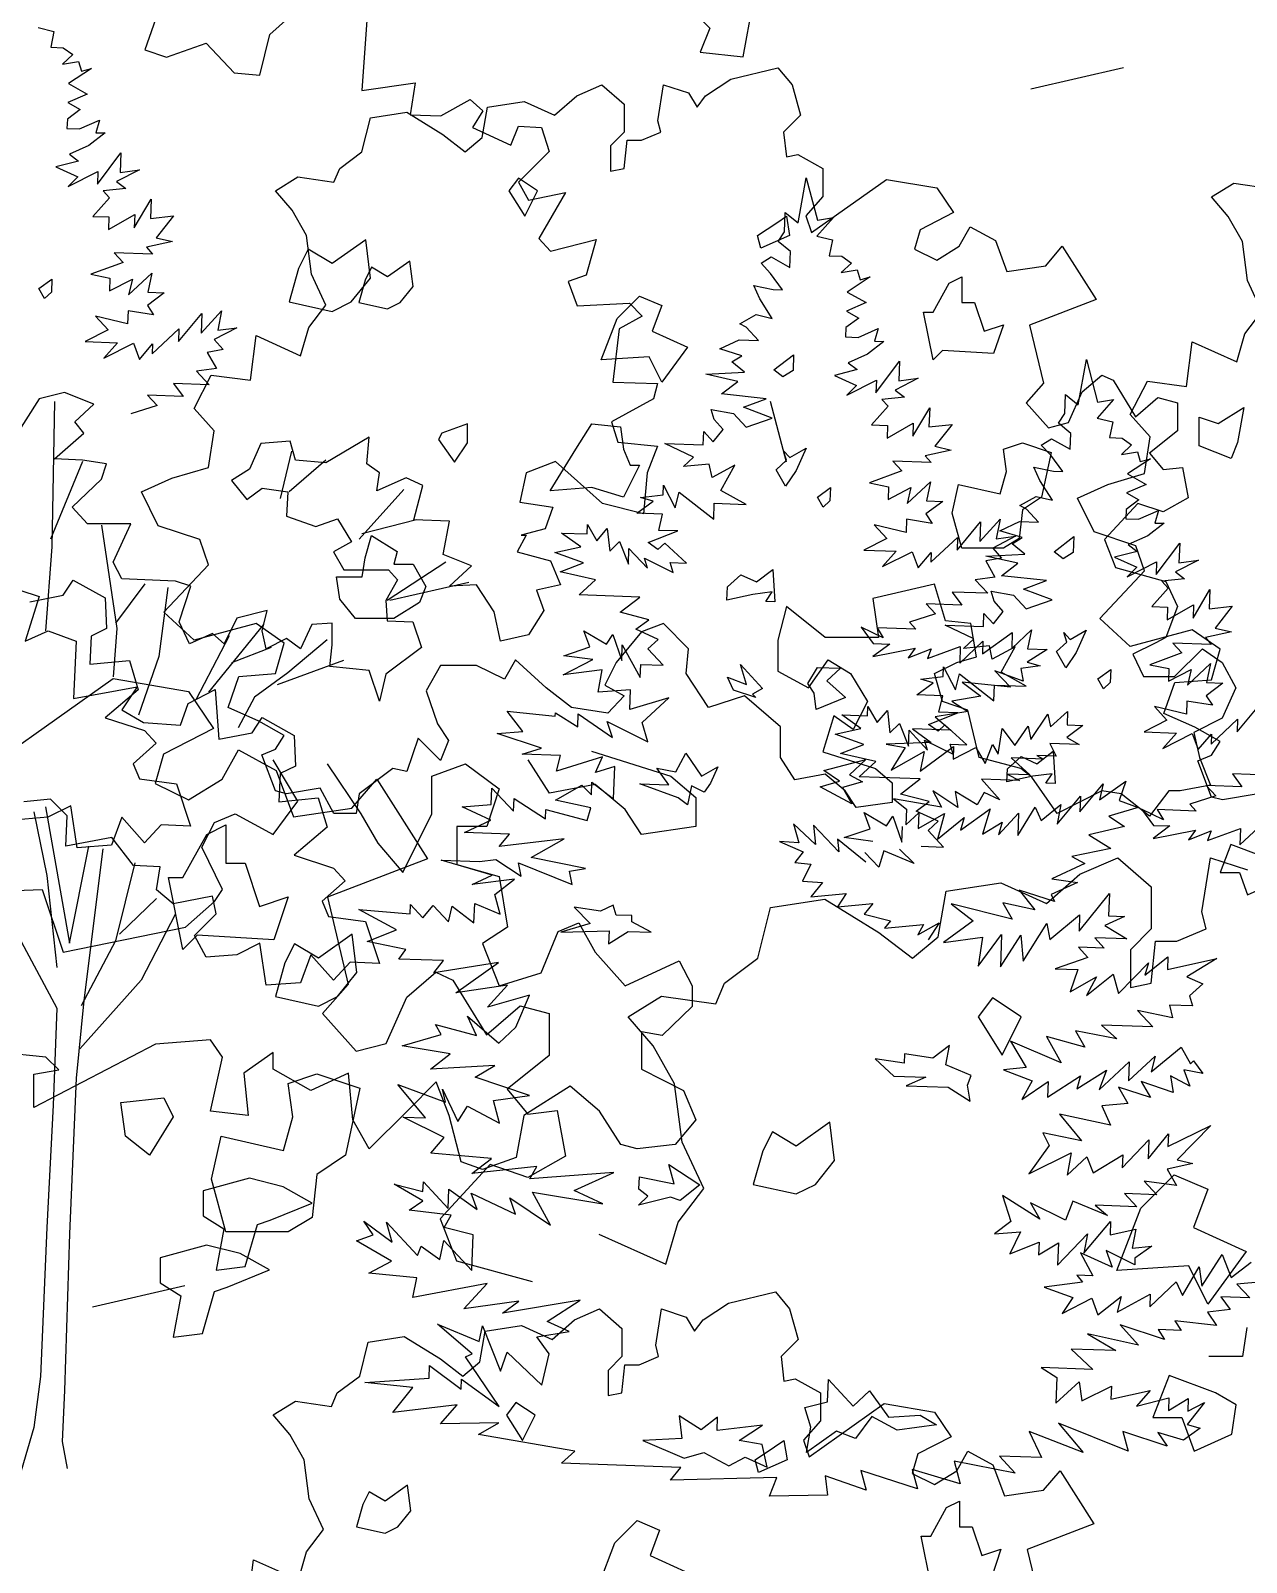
# Model space of a CAD drawing. Header units: inches. Extents: x 11.9 to 85.3, y 21.1 to 37.4.
# Drawn here: x 24.458 to 24.909, y 22.753 to 23.322 of the extents above; entities that cross this region are included whole.
import ezdxf

# ---------------------------------------------------------------- set-up
doc = ezdxf.new("R2010")
doc.units = ezdxf.units.IN
doc.header["$MEASUREMENT"] = 0
doc.layers.add('CAY', color=94, linetype='Continuous')
doc.layers.add('CAY-3', color=61, linetype='Continuous')

# ---------------------------------------------------------------- blocks, each defined once
blk = doc.blocks.new('A$C76451831')
at = {"layer": 'CAY'}
for p, q in [((2471.8, 2031.9), (2478.5, 2069.3)), ((2478.5, 2069.3), (2487.7, 2034.1)), ((2460.6, 2024.6), (2461.2, 2040.4)), ((2461.2, 2040.4), (2471.8, 2031.9)), ((2500.9, 2036.3), (2487.3, 2020.9)), ((2487.7, 2034.1), (2500.9, 2036.3)), ((2455.4, 2016.6), (2460.6, 2024.6)), ((2465.5, 2008.1), (2455.4, 2016.6)), ((2487.3, 2020.9), (2500.3, 2017.8)), ((2500.3, 2017.8), (2497.6, 2004.7)), ((2441.2, 1998.5), (2449.5, 2003.7)), ((2449.5, 2003.7), (2465, 1995)), ((2465, 1995), (2465.5, 2008.1)), ((2497.6, 2004.7), (2508, 2004.3)), ((2508, 2004.3), (2515.9, 1998.6)), ((2449, 1990.1), (2441.2, 1998.5)), ((2459, 1976.6), (2449, 1990.1)), ((2515.9, 1998.6), (2507.5, 1990.8)), ((2507.5, 1990.8), (2520.7, 1993)), ((2520.7, 1993), (2523.1, 1984.8)), ((2435.1, 1980.1), (2451.3, 1976.8)), ((2440.1, 1969.1), (2435.1, 1980.1)), ((2531.4, 1987.2), (2512.4, 1974.7)), ((2523.1, 1984.8), (2531.4, 1987.2)), ((2450.4, 1952.9), (2440.1, 1969.1)), ((2451.3, 1976.8), (2459, 1976.6)), ((2527.9, 1966), (2511.8, 1958.9)), ((2512.4, 1974.7), (2527.9, 1966)), ((2423.5, 1948.4), (2437, 1956)), ((2437, 1956), (2450.4, 1952.9)), ((2522, 1953.1), (2511.3, 1945.3)), ((2511.8, 1958.9), (2522, 1953.1)), ((2428.9, 1945.4), (2423.5, 1948.4)), ((2438.9, 1934.7), (2428.9, 1945.4)), ((2511.3, 1945.3), (2511.1, 1937.6)), ((2521.5, 1937.2), (2538.1, 1944.4)), ((2538.1, 1944.4), (2535, 1934)), ((2407, 1927.6), (2423.1, 1935.2)), ((2425.3, 1922), (2407, 1927.6)), ((2423.1, 1935.2), (2438.9, 1934.7)), ((2511.1, 1937.6), (2521.5, 1937.2)), ((2542.7, 1933.8), (2529.2, 1923.4)), ((2535, 1934), (2542.7, 1933.8)), ((2417, 1916.8), (2425.3, 1922)), ((2427.6, 1908.3), (2417, 1916.8)), ((2529.2, 1923.4), (2513.1, 1916.2)), ((2513.1, 1916.2), (2520.6, 1910.5)), ((2536.2, 1891.4), (2555.7, 1917.4)), ((2555.7, 1917.4), (2555.1, 1901.1)), ((2395.4, 1906.7), (2427.6, 1908.3)), ((2421.9, 1900.8), (2395.4, 1906.7)), ((2520.6, 1910.5), (2501.8, 1905.7)), ((2501.8, 1905.7), (2520.1, 1897.4)), ((2512.1, 1889.5), (2536.6, 1901.8)), ((2536.6, 1901.8), (2536.2, 1891.4)), ((2571.1, 1903.3), (2552.1, 1893.5)), ((2555.1, 1901.1), (2571.1, 1903.3)), ((2408.4, 1890.4), (2421.9, 1900.8)), ((2445.4, 1886.4), (2408.4, 1890.4)), ((2520.1, 1897.4), (2512.1, 1889.5)), ((2552.1, 1893.5), (2559.6, 1887.8)), ((2402.2, 1869.3), (2399.8, 1877.6)), ((2399.8, 1877.6), (2418.2, 1874.2)), ((2426.6, 1879.3), (2445.4, 1886.4)), ((2450.3, 1870.4), (2426.6, 1879.3)), ((2546.2, 1880.1), (2532.6, 1864.8)), ((2559.6, 1887.8), (2541, 1885.8)), ((2541, 1885.8), (2546.2, 1880.1)), ((2566.7, 1855.4), (2580.6, 1878.9)), ((2580.6, 1878.9), (2580.1, 1863.1)), ((2409.6, 1860.9), (2402.2, 1869.3)), ((2418.2, 1874.2), (2428.7, 1862.9)), ((2428.7, 1862.9), (2450.3, 1870.4)), ((2532.6, 1864.8), (2545.7, 1864.3)), ((2545.3, 1853.9), (2567, 1866.3)), ((2545.7, 1864.3), (2545.3, 1853.9)), ((2567, 1866.3), (2566.7, 1855.4)), ((2580.1, 1863.1), (2599.2, 1865.2)), ((2599.2, 1865.2), (2585, 1847.1)), ((2393.3, 1848.3), (2393.7, 1859.2)), ((2393.7, 1859.2), (2401.6, 1850.7)), ((2401.6, 1850.7), (2409.6, 1860.9)), ((2361.6, 1849.4), (2393.3, 1848.3)), ((2385.3, 1838.2), (2361.6, 1849.4)), ((2376.8, 1830.3), (2385.3, 1838.2)), ((2598.4, 1843.9), (2577, 1839.2)), ((2577, 1839.2), (2581.8, 1833.6)), ((2585, 1847.1), (2598.4, 1843.9)), ((2398.2, 1832.3), (2376.8, 1830.3)), ((2400.5, 1821.3), (2398.2, 1832.3)), ((2419.5, 1831.5), (2400.5, 1821.3)), ((2407.9, 1810.6), (2419.5, 1831.5)), ((2557.5, 1826.7), (2530.9, 1816.8)), ((2581.8, 1833.6), (2550.1, 1834.7)), ((2550.1, 1834.7), (2557.5, 1826.7)), ((2360.1, 1806.9), (2360.4, 1815)), ((2360.4, 1815), (2370.2, 1796.1)), ((2530.9, 1816.8), (2546.6, 1813.5)), ((2546.6, 1813.5), (2546.3, 1803.1)), ((2546.3, 1803.1), (2565.2, 1812.8)), ((2562, 1799.8), (2581.2, 1817.7)), ((2565.2, 1812.8), (2562, 1799.8)), ((2581.2, 1817.7), (2577.9, 1802)), ((1580.1, 1739.3), (1673.3, 1805.4)), ((1673.3, 1805.4), (1735.8, 1794.7)), ((2338.3, 1791.8), (2351.8, 1801.7)), ((2341.5, 1804.8), (2360.1, 1806.9)), ((2351.8, 1801.7), (2341.5, 1804.8)), ((2370.2, 1796.1), (2373.4, 1809.1)), ((2373.4, 1809.1), (2402, 1786.8)), ((2402, 1786.8), (2402.5, 1799.9)), ((2402.5, 1799.9), (2428.8, 1799)), ((2428.8, 1799), (2407.9, 1810.6)), ((2591.5, 1801.5), (2577.6, 1791.1)), ((2577.9, 1802), (2591.5, 1801.5)), ((1735.8, 1794.7), (1756.4, 1764.1)), ((2359.6, 1791), (2338.3, 1791.8)), ((2356.4, 1777.5), (2359.6, 1791)), ((2577.6, 1791.1), (2582.7, 1783.2)), ((2292, 1763.9), (2276.1, 1775.3)), ((2276.1, 1775.3), (2297.4, 1774.6)), ((2297.4, 1774.6), (2297.7, 1782.3)), ((2297.7, 1782.3), (2305.3, 1768.9)), ((2305.3, 1768.9), (2313.9, 1779)), ((2313.9, 1779), (2315.9, 1760.3)), ((2347.9, 1767.4), (2372.2, 1777)), ((2372.2, 1777), (2356.4, 1777.5)), ((2561.2, 1775.8), (2534.7, 1782.2)), ((2534.7, 1782.2), (2545.1, 1770.9)), ((2561.5, 1786.7), (2561.2, 1775.8)), ((2582.7, 1783.2), (2561.5, 1786.7)), ((2603.3, 1761.2), (2622.6, 1784.5)), ((1756.4, 1764.1), (1715.1, 1742.8)), ((2270.6, 1759.2), (2292, 1763.9)), ((2315.9, 1760.3), (2323.9, 1768.2)), ((2323.9, 1768.2), (2331.4, 1749.4)), ((2331.4, 1749.4), (2331.9, 1762.5)), ((2331.9, 1762.5), (2347.1, 1746.1)), ((2355.9, 1761.7), (2347.9, 1767.4)), ((2361.5, 1766.9), (2355.9, 1761.7)), ((2379.5, 1750.4), (2361.5, 1766.9)), ((2545.1, 1770.9), (2526.2, 1761.2)), ((2581.6, 1751.1), (2603.6, 1771.6)), ((2603.6, 1771.6), (2603.3, 1761.2)), ((2294.3, 1750.7), (2270.6, 1759.2)), ((2275, 1743.2), (2294.3, 1750.7)), ((2347.1, 1746.1), (2344.7, 1754.4)), ((2344.7, 1754.4), (2368.3, 1742.7)), ((2365.9, 1750.9), (2379.5, 1750.4)), ((2368.3, 1742.7), (2365.9, 1750.9)), ((2526.2, 1761.2), (2552.9, 1760.2)), ((2552.9, 1760.2), (2541.6, 1747.5)), ((2541.6, 1747.5), (2566, 1759.8)), ((2566, 1759.8), (2571, 1746.5)), ((2571, 1746.5), (2581.9, 1759.2)), ((2581.9, 1759.2), (2581.6, 1751.1)), ((1715.1, 1742.8), (1708.1, 1718.6)), ((1763.5, 1722.2), (1777.1, 1746.4)), ((1777.1, 1746.4), (1808.3, 1729.3)), ((2304.2, 1736.7), (2275, 1743.2)), ((2290.6, 1724.1), (2304.2, 1736.7)), ((1808.3, 1729.3), (1822.5, 1690.9)), ((2340.9, 1722.3), (2290.6, 1724.1)), ((2628.7, 1725.4), (2599.3, 1726.4)), ((2599.3, 1726.4), (2607.1, 1715.7)), ((1708.1, 1718.6), (1735.8, 1705.1)), ((1735.8, 1705.1), (1763.5, 1722.2)), ((1870.8, 1698), (1891.4, 1722.2)), ((1891.4, 1722.2), (1933.3, 1656.1)), ((2324.6, 1709.7), (2340.9, 1722.3)), ((2577.7, 1716.8), (2585.5, 1708.3)), ((2607.1, 1715.7), (2577.7, 1716.8)), ((2348.4, 1703.5), (2324.6, 1709.7)), ((2337.7, 1695.7), (2348.4, 1703.5)), ((2585.5, 1708.3), (2564, 1701.4)), ((2564, 1701.4), (2569.2, 1695.7)), ((1822.5, 1690.9), (1870.8, 1698)), ((2294.6, 1694.5), (2313.2, 1683.4)), ((2299.6, 1681.1), (2294.6, 1694.5)), ((2313.2, 1683.4), (2318.5, 1691.4)), ((2318.5, 1691.4), (2325.9, 1669.8)), ((2356, 1687.3), (2337.7, 1695.7)), ((2347.5, 1679.5), (2356, 1687.3)), ((2524, 1697.3), (2533.9, 1683.8)), ((2542.3, 1688.5), (2524, 1697.3)), ((2569.2, 1695.7), (2537.1, 1696.9)), ((2537.1, 1696.9), (2542.3, 1688.5)), ((2605.4, 1667.7), (2624.6, 1685.6)), ((2236.3, 1685.2), (2240.6, 1669.3)), ((2254.4, 1667.9), (2236.3, 1685.2)), ((2252.8, 1684.1), (2254.4, 1667.9)), ((2273.6, 1662), (2252.8, 1684.1)), ((2278, 1673.7), (2299.6, 1681.1)), ((2301.9, 1670.6), (2278, 1673.7)), ((2325.9, 1669.8), (2326.4, 1682.9)), ((2360.2, 1665.9), (2347.5, 1679.5)), ((2547.5, 1683.4), (2533.6, 1673)), ((2533.6, 1673), (2568.7, 1679.9)), ((2533.9, 1683.8), (2547.5, 1683.4)), ((2568.7, 1679.9), (2563, 1671.9)), ((2563, 1671.9), (2581.8, 1679.4)), ((2578.8, 1671.4), (2605.9, 1681.3)), ((2581.8, 1679.4), (2578.8, 1671.4)), ((2605.9, 1681.3), (2605.4, 1667.7)), ((2224.6, 1670.4), (2244.1, 1661.9)), ((2240.6, 1669.3), (2224.6, 1670.4)), ((2244.1, 1661.9), (2237.2, 1653)), ((2272.6, 1672.4), (2273.6, 1662)), ((2295.9, 1653.3), (2272.6, 1672.4)), ((2306.7, 1649.3), (2295.1, 1661.4)), ((2310.8, 1662.9), (2306.7, 1649.3)), ((2336, 1652.2), (2310.8, 1662.9)), ((2323.9, 1664.2), (2336, 1652.2)), ((2341.7, 1666.5), (2360.2, 1665.9)), ((1933.3, 1656.1), (1850.8, 1624.3)), ((2237.2, 1653), (2250.5, 1651.6)), ((2250.5, 1651.6), (2243.7, 1637.7)), ((2473.2, 1643.5), (2504.5, 1657)), ((2504.5, 1657), (2532.2, 1632.9)), ((2574, 1612.2), (2581.1, 1657)), ((2581.1, 1657), (2611.8, 1647)), ((2243.7, 1637.7), (2260.2, 1636.6)), ((2260.2, 1636.6), (2250.4, 1624.7)), ((2362.4, 1629.3), (2407.8, 1636.4)), ((2407.8, 1636.4), (2445.5, 1619.3)), ((2445.5, 1619.3), (2473.2, 1643.5)), ((1850.8, 1624.3), (1867.9, 1552.3)), ((2217.3, 1615.8), (2262.1, 1622.8)), ((2250.4, 1624.7), (2279.7, 1627.6)), ((2262.1, 1622.8), (2306.9, 1595.1)), ((2279.7, 1627.6), (2272.6, 1616.4)), ((2355.9, 1591.6), (2362.4, 1629.3)), ((2532.2, 1632.9), (2532.2, 1598.1)), ((2206.7, 1573.9), (2217.3, 1615.8)), ((2272.6, 1616.4), (2301.9, 1619.3)), ((2301.9, 1619.3), (2294.6, 1610.4)), ((2294.6, 1610.4), (2316.5, 1604.8)), ((2577.6, 1598.1), (2574, 1612.2)), ((2316.5, 1604.8), (2311.6, 1598.8)), ((2311.6, 1598.8), (2343.6, 1601.9)), ((2339, 1593.3), (2356.7, 1603.2)), ((2343.6, 1601.9), (2339, 1593.3)), ((2356.7, 1603.2), (2347.6, 1589.1)), ((2532.2, 1598.1), (2515.1, 1580.9)), ((2553.4, 1588), (2577.6, 1598.1)), ((2306.9, 1595.1), (2334.7, 1573.9)), ((2334.7, 1573.9), (2355.9, 1591.6)), ((2532.2, 1553.2), (2535.7, 1588)), ((2535.7, 1588), (2553.4, 1588)), ((2179, 1553.2), (2206.7, 1573.9)), ((2515.1, 1580.9), (2515.1, 1549.7)), ((1916.2, 1541.7), (1940.4, 1562.3)), ((1940.4, 1562.3), (1954.5, 1555.8)), ((1867.9, 1552.3), (1846.6, 1528.1)), ((1954.5, 1555.8), (1982.2, 1510.4)), ((2171.9, 1536.1), (2179, 1553.2)), ((2515.1, 1549.7), (2532.2, 1553.2)), ((1899.1, 1503.3), (1916.2, 1541.7)), ((1982.2, 1510.4), (2010, 1534.6)), ((2010, 1534.6), (2034.1, 1528.1)), ((2099.4, 1525.5), (2127.1, 1542.6)), ((2127.1, 1542.6), (2171.9, 1536.1)), ((1846.6, 1528.1), (1874.3, 1496.9)), ((2034.1, 1528.1), (2034.1, 1493.3)), ((2120, 1501.3), (2099.4, 1525.5)), ((1874.3, 1496.9), (1899.1, 1503.3)), ((2137.7, 1470.1), (2120, 1501.3)), ((2034.1, 1493.3), (1999.3, 1465.6)), ((1999.3, 1465.6), (2016.4, 1445)), ((2144.2, 1421.7), (2137.7, 1470.1)), ((2016.4, 1445), (2040.6, 1447.9)), ((2040.6, 1447.9), (2047.7, 1410.1)), ((2161.9, 1383.3), (2144.2, 1421.7)), ((2047.7, 1410.1), (2016.4, 1392.5)), ((1985.2, 1403.1), (1943.9, 1358.2)), ((2016.4, 1392.5), (1985.2, 1403.1)), ((2140.7, 1355.6), (2161.9, 1383.3)), ((1943.9, 1358.2), (1957.5, 1323.4)), ((2075.2, 1345.6), (2130.6, 1320.8)), ((2130.6, 1320.8), (2140.7, 1355.6)), ((1957.5, 1323.4), (2020, 1306.3)), ((1732.8, 1302.8), (1656.2, 1285.1)), ((5958.5, 1258.4), (5971.5, 1255.2)), ((5971.5, 1255.2), (5968.8, 1242.2)), ((5968.8, 1242.2), (5979.2, 1241.8)), ((5987.1, 1236.1), (5978.7, 1228.2)), ((5978.7, 1228.2), (5991.9, 1230.5)), ((5979.2, 1241.8), (5987.1, 1236.1)), ((5991.9, 1230.5), (5994.4, 1222.3)), ((6002.6, 1224.7), (5983.6, 1212.2)), ((5994.4, 1222.3), (6002.6, 1224.7)), ((5983.6, 1212.2), (5999.1, 1203.5)), ((5999.1, 1203.5), (5983, 1196.4)), ((5983, 1196.4), (5993.3, 1190.6)), ((5982.6, 1182.8), (5982.3, 1175.1)), ((5993.3, 1190.6), (5982.6, 1182.8)), ((5992.7, 1174.7), (6009.3, 1181.8)), ((6009.3, 1181.8), (6006.2, 1171.5)), ((5982.3, 1175.1), (5992.7, 1174.7)), ((6013.9, 1171.3), (6000.4, 1160.8)), ((6006.2, 1171.5), (6013.9, 1171.3)), ((6000.4, 1160.8), (5984.3, 1153.7)), ((5984.3, 1153.7), (5991.8, 1148)), ((6007.4, 1128.9), (6026.9, 1154.9)), ((6026.9, 1154.9), (6026.3, 1138.6)), ((5991.8, 1148), (5973, 1143.2)), ((5973, 1143.2), (5991.3, 1134.9)), ((6042.3, 1140.8), (6023.3, 1131)), ((6026.3, 1138.6), (6042.3, 1140.8)), ((5983.3, 1127), (6007.8, 1139.3)), ((5991.3, 1134.9), (5983.3, 1127)), ((6007.8, 1139.3), (6007.4, 1128.9)), ((6023.3, 1131), (6030.9, 1125.3)), ((6017.4, 1117.6), (6003.8, 1102.2)), ((6030.9, 1125.3), (6012.2, 1123.3)), ((6012.2, 1123.3), (6017.4, 1117.6)), ((6037.9, 1092.9), (6051.8, 1116.4)), ((6051.8, 1116.4), (6051.3, 1100.6)), ((6016.5, 1091.4), (6038.3, 1103.8)), ((6038.3, 1103.8), (6037.9, 1092.9)), ((6051.3, 1100.6), (6070.4, 1102.6)), ((6070.4, 1102.6), (6056.2, 1084.5)), ((6003.8, 1102.2), (6016.9, 1101.8)), ((6016.9, 1101.8), (6016.5, 1091.4)), ((6069.6, 1081.4), (6048.2, 1076.7)), ((6056.2, 1084.5), (6069.6, 1081.4)), ((6053, 1071.1), (6021.3, 1072.2)), ((6021.3, 1072.2), (6028.7, 1064.2)), ((6048.2, 1076.7), (6053, 1071.1)), ((6028.7, 1064.2), (6002.1, 1054.3)), ((6002.1, 1054.3), (6017.8, 1051)), ((6033.2, 1037.3), (6052.4, 1055.2)), ((6052.4, 1055.2), (6049.1, 1039.5)), ((6017.8, 1051), (6017.5, 1040.6)), ((6017.5, 1040.6), (6036.4, 1050.3)), ((6036.4, 1050.3), (6033.2, 1037.3)), ((6049.1, 1039.5), (6062.7, 1039)), ((6062.7, 1039), (6048.8, 1028.6)), ((6048.8, 1028.6), (6053.9, 1020.7)), ((6005.9, 1019.7), (6016.3, 1008.4)), ((6032.4, 1013.3), (6005.9, 1019.7)), ((6032.8, 1024.2), (6032.4, 1013.3)), ((6053.9, 1020.7), (6032.8, 1024.2)), ((6074.5, 998.7), (6093.9, 1022)), ((6093.3, 1005.7), (6110.2, 1024.2)), ((6093.9, 1022), (6093.3, 1005.7)), ((6110.2, 1024.2), (6107, 1008)), ((6016.3, 1008.4), (5997.4, 998.7)), ((6052.8, 988.6), (6074.8, 1009.1)), ((6074.8, 1009.1), (6074.5, 998.7)), ((6122.9, 1010.1), (6104, 1000.4)), ((6107, 1008), (6122.9, 1010.1)), ((5997.4, 998.7), (6024.1, 997.7)), ((6024.1, 997.7), (6012.8, 985)), ((6012.8, 985), (6037.3, 997.3)), ((6037.3, 997.3), (6042.2, 983.9)), ((6042.2, 983.9), (6053.1, 996.7)), ((6053.1, 996.7), (6052.8, 988.6)), ((6111.4, 992), (6098.2, 989.7)), ((6098.2, 989.7), (6105.9, 976.3)), ((6104, 1000.4), (6111.4, 992)), ((6105.9, 976.3), (6089.5, 974.1)), ((6070.5, 963.9), (6078.3, 953.2)), ((6099.9, 962.9), (6070.5, 963.9)), ((6089.5, 974.1), (6099.9, 962.9)), ((6078.3, 953.2), (6048.9, 954.2)), ((6048.9, 954.2), (6056.8, 945.8)), ((6056.8, 945.8), (6035.2, 938.9))]:
    blk.add_line(p, q, dxfattribs=at)
for points in [[(2451.7, 1910.2), (2468, 1922.8), (2467.5, 1909.6), (2459.2, 1904.5)], [(2453.8, 1827.6), (2462.2, 1835.5), (2459.8, 1843.3), (2465, 1837.6), (2478.4, 1845.3), (2470.1, 1827), (2461.5, 1814.2)], [(2452.7, 1718.4), (2445, 1718.7), (2450.2, 1726.6), (2434.3, 1724.5), (2412.8, 1719.8), (2413.2, 1730.7), (2424.4, 1740.7), (2437.4, 1734.8), (2450.9, 1745.2)], [(1750.8, 1676.2), (1766.7, 1684.2), (1766.7, 1652.5), (1782.5, 1652.5), (1794.4, 1616.8), (1818.1, 1624.8), (1806.3, 1589.1), (1742.9, 1593.1), (1731.1, 1581.2), (1719.2, 1640.6), (1731.1, 1640.6)], [(2424.5, 1525.4), (2400.8, 1541.2), (2388.9, 1525.4), (2408.7, 1493.7)], [(1754.8, 1391.1), (1762.7, 1426.7), (1814.2, 1414.8), (1822.1, 1442.6), (1818.1, 1470.3), (1841.9, 1478.2), (1877.5, 1466.3), (1865.7, 1410.9), (1841.9, 1395), (1837.9, 1359.4), (1818.1, 1347.5), (1766.7, 1347.5)], [(1683.5, 1426.7), (1679.6, 1454.5), (1715.2, 1458.4), (1723.1, 1442.6), (1703.3, 1410.9)], [(2270.1, 1406.6), (2266.2, 1438.3), (2238.4, 1418.5), (2218.7, 1430.3), (2210.7, 1414.5), (2202.8, 1386.8), (2238.4, 1378.9), (2254.3, 1386.8)], [(2523.5, 1367), (2551.2, 1394.7), (2578.9, 1382.8), (2567, 1351.1), (2610.6, 1331.3), (2578.9, 1287.8), (2563.1, 1319.5), (2503.7, 1315.5)], [(1418.3, 1311.9), (1426.2, 1355.4), (1394.5, 1383.2), (1366.8, 1359.4), (1390.6, 1335.6), (1382.7, 1315.8)], [(2022.5, 1195.9), (2006.6, 1206.4), (1998.7, 1195.9), (2011.9, 1174.8)], [(2220.4, 1169.5), (2228.3, 1174.8), (2231, 1158.9), (2207.2, 1148.4), (2204.6, 1158.9)], [(1109.9, 1128.8), (1106, 1160.5), (1078.3, 1140.7), (1058.5, 1152.6), (1050.5, 1136.7), (1042.6, 1109), (1078.3, 1101.1), (1094.1, 1109)], [(1919.5, 1116.7), (1916.9, 1137.8), (1898.4, 1124.6), (1885.2, 1132.5), (1880, 1122), (1874.7, 1103.5), (1898.4, 1098.2), (1909, 1103.5)], [(2362.9, 1119.3), (2373.5, 1124.6), (2373.5, 1103.5), (2384.1, 1103.5), (2392, 1079.7), (2407.8, 1085), (2399.9, 1061.2), (2357.7, 1063.9), (2349.7, 1055.9), (2341.8, 1095.6), (2349.7, 1095.6)], [(2088.5, 1090.3), (2106.9, 1108.8), (2125.4, 1100.8), (2117.5, 1079.7), (2146.5, 1066.5), (2125.4, 1037.5), (2114.9, 1058.6), (2075.3, 1055.9)], [(1443.6, 1052.7), (1459.9, 1065.3), (1459.5, 1052.2), (1451.1, 1047)], [(1795.5, 989.9), (1795.5, 1013.7), (1811.3, 1008.4), (1832.5, 1021.6), (1827.2, 992.6), (1821.9, 979.4)], [(1445.7, 970.1), (1454.1, 978), (1451.7, 985.8), (1456.9, 980.2), (1470.4, 987.9), (1462, 969.6), (1453.4, 956.7)], [(1444.6, 860.9), (1436.9, 861.2), (1442.2, 869.2), (1426.3, 867), (1404.8, 862.3), (1405.2, 873.2), (1416.4, 883.2), (1429.3, 877.3), (1442.8, 887.7)], [(1428.7, 781.7), (1410.3, 787.8), (1405.3, 798.4), (1420.9, 792.4), (1416.1, 808.9), (1434.4, 789.2), (1426.1, 784.5)], [(1476.9, 785.4), (1471.7, 793.3), (1479.9, 806.6), (1498.9, 806), (1487.6, 795.5), (1503, 781.8), (1478.7, 771.8)], [(1364.6, 698.7), (1332.9, 710.2), (1356.9, 709.4), (1346.9, 723.3), (1362.7, 720.1), (1370.9, 735.6), (1383.8, 716.6), (1397.3, 724.3), (1391.3, 710.9), (1386.1, 703.4), (1375.4, 708.7), (1372.1, 693)], [(1485.1, 721.2), (1519.8, 730.4), (1506.2, 717.8), (1516.9, 712), (1500.4, 707.1), (1508.1, 693.7), (1481.9, 707.7), (1497.9, 712.6)], [(1313.2, 601.7), (1310.8, 609.9), (1300.2, 604.8), (1278.6, 608.3), (1291.7, 594.7), (1267.4, 587.4), (1307.3, 588.7), (1306.9, 577.9), (1323.2, 588.2), (1342.2, 587.5), (1326.2, 596.2), (1326.3, 601.2)], [(1603.8, 461), (1606.8, 469), (1585.8, 477.9), (1589, 493.7), (1575.1, 483.3), (1551.6, 486.8), (1551.4, 479.1), (1527.5, 482.7), (1542.8, 468.5), (1569.5, 467.6), (1553, 460.5), (1587.8, 459.2), (1606, 447.7)], [(1332, 374.8), (1332.4, 385.2), (1361.2, 379.2), (1356.8, 395.2), (1382.5, 378.5), (1366.1, 365.4), (1358.1, 368.4), (1331.6, 361.7), (1339.5, 369.1)], [(1037.6, 376.9), (1009.9, 384), (971.5, 373.4), (971.5, 352.7), (988.6, 342.1), (982.2, 307.9), (1006.3, 310.8), (1016.4, 345.6), (1027, 349.2), (1061.8, 363.3)], [(1474.2, 178.1), (1469.4, 194.1), (1488.1, 198.9), (1488.8, 217.4), (1509.3, 195.4), (1522.9, 208.1), (1538.4, 186.2), (1564.8, 188), (1578.1, 179.9), (1545.8, 175.6), (1524.8, 186.7), (1511.1, 168.6), (1495.4, 174.6), (1470.8, 156.9)], [(1809, 206.5), (1770.6, 220.7), (1757.1, 185.9), (1781.3, 185.9), (1791.3, 158.2), (1822.5, 172.3), (1826.1, 196.5)], [(1438.2, 144.9), (1433.9, 163.6), (1414.9, 167), (1434.4, 179.5), (1396.7, 175.3), (1397, 186.2), (1383.5, 175.8), (1365.4, 187.3), (1367.4, 168.6), (1335.2, 167), (1369.6, 152.2), (1385.6, 157.1), (1406.5, 146), (1419.9, 153.2)]]:
    blk.add_lwpolyline(points, close=True, dxfattribs=at)
for points in [[(2492.6, 1796.8), (2487.9, 1805.1), (2498.6, 1812.9), (2498.2, 1802), (2492.6, 1796.8)], [(936, 1353.6), (923.4, 1317.7), (941.3, 1311.4), (974, 1323), (997.2, 1298.7), (1018.3, 1296.6), (1026.7, 1330.4), (1055.2, 1355.7)], [(1107.9, 1353.6), (1102.7, 1284), (1147, 1290.3), (1142.7, 1263.9), (1168.1, 1262.9), (1192.3, 1276.6), (1202.9, 1267.1), (1194.4, 1253.4), (1226.1, 1238.6), (1232.4, 1254.5), (1251.4, 1253.4), (1257.7, 1233.4), (1232.4, 1208), (1240.8, 1193.3), (1271.4, 1199.6), (1249.3, 1161.6), (1258.8, 1151.1), (1296.7, 1160.6), (1288.3, 1131.1), (1273.5, 1125.8), (1280.9, 1105.7), (1324.2, 1107.9), (1334.7, 1097.3), (1315.7, 1086.8), (1310.4, 1042.5), (1347.4, 1041.4), (1344.2, 1028.7), (1309.4, 1009.8), (1314.7, 992.9), (1347.4, 989.7), (1338.9, 967.6), (1335.8, 933.8), (1302, 942.3), (1263, 977.1), (1238.7, 967.6), (1233.4, 943.3), (1260.9, 939.1), (1254.5, 921.2), (1234.5, 915.9), (1238.7, 915.9), (1231.3, 902.2), (1258.8, 894.8), (1267.2, 874.8), (1247.2, 870.5), (1253.5, 853.7)], [(1842.7, 701.7), (1814.8, 696.9), (1805.7, 699.3), (1794.3, 729.2), (1805.7, 733.9), (1812.8, 745.3), (1792, 757.1), (1766.4, 768.5), (1775.5, 794.1), (1805.7, 796.4), (1812.8, 821.6), (1789.6, 837.7), (1738.5, 824), (1713.4, 847.2), (1750.3, 886.5), (1743.2, 907.3), (1708.6, 918.7), (1694.9, 946.6), (1720, 958), (1750.3, 967.1), (1755, 997.4), (1738.5, 1015.9), (1752.7, 1043.4), (1784.9, 1039.1), (1789.6, 1076), (1826.6, 1059.5), (1833.2, 1082.7), (1847.4, 1101.2), (1835.6, 1126.7), (1831.3, 1159), (1819.5, 1179.8), (1805.7, 1196), (1824.2, 1207.4), (1854.1, 1203), (1858.8, 1214.4), (1877.3, 1228.2), (1884.3, 1256.1), (1914.2, 1260.8), (1944.1, 1242.4), (1962.6, 1228.2), (1976.7, 1240), (1981, 1265.2), (2011.3, 1269.9), (2036.5, 1258.5), (2054.9, 1274.6), (2075.8, 1283.7), (2094.3, 1267.5), (2094.3, 1244.3), (2082.9, 1232.9), (2082.9, 1212.1), (2094.3, 1214.4), (2096.6, 1237.6), (2108.4, 1237.6), (2124.5, 1244.3), (2122.2, 1253.8), (2126.9, 1283.7), (2147.3, 1277), (2154.4, 1265.2), (2161.5, 1274.6), (2182.3, 1288.4), (2221.2, 1297.8), (2233, 1283.7), (2240.1, 1258.5), (2225.9, 1244.3), (2228.3, 1223.9), (2237.7, 1225.8), (2258.6, 1214.4), (2258.6, 1191.2), (2244.4, 1175.1), (2249.1, 1161.4), (2311.2, 1205.4), (2352.9, 1198.3), (2366.7, 1177.9), (2339.1, 1163.7), (2334.4, 1147.6), (2352.9, 1138.5), (2371.4, 1149.9), (2380.4, 1166.1), (2401.2, 1154.7), (2410.7, 1129.1), (2442.9, 1133.8), (2456.7, 1149.9), (2484.6, 1105.9), (2429.6, 1084.7), (2441, 1036.7)], [(1848.2, 298.3), (1826.8, 296.3), (1837.3, 285.1), (1813.3, 285.9), (1821.1, 275.2), (1802.5, 273.1), (1809.8, 262), (1775.5, 265.9), (1780.6, 258), (1761.6, 258.7), (1766.8, 250.4), (1730.1, 262.5), (1745.3, 245.7), (1703.1, 255.3), (1726.6, 241.3), (1689.5, 242.6), (1707.5, 225.7), (1664.9, 227.2), (1677.8, 219), (1677, 197.7), (1696.2, 215.6), (1698.4, 199.7), (1722.9, 212), (1722.5, 201.1), (1754.9, 208.2), (1743.6, 195.4), (1770.5, 202.2), (1770.2, 191.8), (1786.4, 201.6), (1786, 191.2), (1799.9, 198.4), (1785.6, 180.3), (1796.4, 177.2), (1782.5, 167.3), (1761.4, 173.5), (1769.1, 162.3), (1732.4, 174.5), (1736.8, 158), (1679.2, 181.3), (1699.6, 157), (1654.9, 174.5), (1665, 152.8), (1630.2, 154), (1643.3, 140), (1592.9, 149.9), (1597.7, 131.1), (1558.2, 142.9), (1562.6, 126.9), (1515.6, 142.2), (1520, 125.7), (1486, 137.8), (1488.1, 121.8), (1440.1, 120.8), (1446.1, 136.4), (1358.1, 134.1), (1366.6, 144.6), (1267.9, 148.1), (1279.1, 158.1), (1199.4, 171.8), (1216.1, 181.6), (1168, 180.6), (1181.7, 196.4), (1128.5, 190.1), (1145, 210.9), (1105.3, 215), (1158.5, 218.6), (1158.8, 229), (1184.9, 209.5), (1185.2, 217.6), (1216.5, 195.2), (1188.5, 236.1), (1194, 238.6), (1165.5, 263.2), (1199.8, 248.8), (1202.6, 261.9), (1217.6, 224.2), (1223.1, 239.9), (1251.6, 212.6), (1257.9, 238.7), (1247.6, 252.6), (1274.4, 257.1), (1256.2, 265.5), (1283.5, 283.1), (1219.2, 272.2), (1232.7, 282.1), (1187.2, 276), (1206.5, 296.7), (1144.9, 285.2), (1148.2, 301.4), (1108.5, 305.5), (1127.4, 315.3), (1098.5, 332.2), (1112.3, 337.1), (1104.5, 348.3), (1127.9, 331.1), (1123.1, 347.6), (1148.9, 320), (1151.8, 327.6), (1167.3, 316.6), (1170.6, 332.4), (1193.7, 307.5), (1194.8, 337), (1171, 343.2), (1176.8, 353.5), (1142, 357.4), (1153.2, 365.2), (1129.6, 379.1), (1153.4, 372.9), (1153.7, 381), (1174.2, 359), (1174.8, 374.8), (1198.2, 358.2), (1193.2, 371.5), (1229.8, 354.3), (1225.3, 367.6), (1258.9, 345.2), (1244, 372.4), (1302.2, 362.7), (1278.5, 373.9), (1311.2, 388.7), (1241.7, 383.4), (1247.5, 393.6), (1193.8, 387.8), (1210.1, 400.4), (1160, 404.8), (1170.8, 417.6), (1137, 434.6), (1155.6, 434), (1132.5, 461.5), (1171.9, 447), (1169.5, 457.5), (1182.2, 430.8), (1190.3, 443.7), (1216.6, 429.6), (1211.8, 448.3), (1241.4, 452.3), (1196.6, 467.5), (1212.8, 477.3), (1159.7, 474.2), (1176, 486.8), (1136.3, 493.6), (1168.4, 502.9), (1163.7, 511.2), (1197.8, 501.9), (1190.2, 518), (1216.2, 495.8), (1230.2, 508.9), (1241.6, 535.3), (1206.8, 525.6), (1223.3, 543.6), (1180.5, 537.4), (1215.8, 562.4), (1162.5, 553.9), (1170.5, 564), (1133.4, 565.3), (1139.1, 573.3), (1107.2, 579.8), (1131.5, 589.4), (1100.4, 606.4), (1142.9, 602.6), (1143.1, 610.3), (1153.2, 599.5), (1161.7, 609.7), (1174.4, 596.1), (1177.5, 609.1), (1195.6, 595.3), (1196.2, 611.2), (1217.2, 602.3), (1212.8, 618.8), (1229.1, 631.3), (1194, 627.1), (1210.6, 634.7), (1168.4, 647.1), (1200.1, 646), (1213.8, 647.7), (1234.6, 633.9), (1232.3, 644.8), (1276.9, 627), (1274.6, 637.9), (1287.8, 640.2), (1242.8, 649.4), (1270.1, 664.8), (1216.4, 658.5), (1224.9, 668.7), (1187.8, 670), (1209.5, 680.1), (1185.8, 691.3), (1209.9, 693.2), (1210.4, 706.8), (1228.3, 687.6), (1228.7, 698), (1254.8, 681.2), (1255.1, 688.9), (1289.2, 680), (1292.3, 690.3), (1263.1, 696.8), (1284.8, 709.2), (1292.7, 701.2), (1293, 711.6), (1311.1, 697.8), (1312.1, 724.6), (1296, 719.7), (1301.9, 732.6), (1263.9, 720.8), (1267.1, 733.8), (1235.4, 734.9), (1251.4, 739.8), (1214.7, 752), (1236, 753.5), (1223, 770.3), (1262.8, 766.2), (1262.9, 768.9), (1281.5, 757.4), (1281.9, 768.2), (1310.2, 748.6), (1305.7, 761.9), (1339.5, 744.9), (1334.6, 760.9), (1356.7, 781.5), (1324.6, 771.7), (1325.2, 788), (1298.4, 786.2), (1301.7, 804.7), (1269.4, 800.4), (1293.9, 813.1), (1270, 816.2), (1291.5, 823.6), (1286.5, 837), (1305.2, 825.9), (1310.4, 833.9), (1317.9, 812.3), (1318.3, 825.4), (1333.2, 798.2), (1333.6, 809), (1352.2, 808.4), (1339.5, 822), (1347.9, 829.8), (1329.6, 838.2), (1340.3, 846), (1316.5, 852.2), (1332.8, 864.8), (1282.6, 866.6), (1296.2, 879.2), (1266.9, 885.7), (1286.2, 893.2), (1262.5, 901.7), (1284, 906.4), (1268.1, 917.8), (1289.3, 917.1), (1289.6, 924.8), (1297.3, 911.4), (1305.8, 921.5), (1307.9, 902.9), (1315.9, 910.7), (1323.4, 891.9), (1323.8, 905), (1339.1, 888.6), (1336.7, 896.9), (1360.3, 885.2), (1357.8, 893.4), (1371.4, 892.9), (1353.4, 909.4), (1347.8, 904.2), (1339.8, 909.9), (1364.2, 919.5), (1348.4, 920), (1351.5, 933.5), (1330.3, 934.3), (1343.8, 944.2), (1333.4, 947.3), (1352.1, 949.4), (1352.4, 957.5), (1362.1, 938.6), (1365.3, 951.6), (1394, 929.3), (1394.4, 942.4), (1420.7, 941.5), (1399.8, 953.1), (1411.4, 974), (1392.5, 963.8), (1390.1, 974.8), (1368.8, 972.8), (1377.2, 980.7), (1353.6, 991.9), (1385.3, 990.8), (1385.6, 1001.7), (1393.5, 993.3), (1401.6, 1003.4), (1394.2, 1011.8), (1391.7, 1020.1), (1410.2, 1016.7), (1420.7, 1005.5), (1442.2, 1012.9), (1418.5, 1021.8), (1437.3, 1028.9), (1400.3, 1032.9), (1413.8, 1043.3), (1387.3, 1049.2), (1419.5, 1050.8), (1409, 1059.4), (1417.3, 1064.5), (1398.9, 1070.1), (1415, 1077.7), (1430.9, 1077.2), (1420.8, 1088), (1415.5, 1090.9), (1428.9, 1098.6), (1442.4, 1095.4), (1432.1, 1111.6), (1427, 1122.6), (1443.2, 1119.4), (1450.9, 1119.1), (1441, 1132.6), (1433.1, 1141), (1441.4, 1146.2), (1457, 1137.5), (1457.5, 1150.6), (1447.3, 1159.1), (1452.6, 1167.1), (1453.1, 1182.9), (1463.7, 1174.4), (1470.5, 1211.8), (1479.7, 1176.6), (1492.9, 1178.8), (1479.2, 1163.4), (1492.2, 1160.3), (1489.5, 1147.2), (1499.9, 1146.8), (1507.9, 1141.1), (1499.4, 1133.3), (1512.7, 1135.5), (1515.1, 1127.3), (1523.3, 1129.7), (1504.3, 1117.2), (1519.9, 1108.5), (1503.8, 1101.4), (1514, 1095.6), (1503.3, 1087.8), (1503, 1080.1), (1513.4, 1079.7), (1530, 1086.9), (1526.9, 1076.5), (1534.6, 1076.3), (1521.1, 1065.9), (1505, 1058.7), (1512.5, 1053), (1493.8, 1048.2), (1512, 1039.9), (1504.1, 1032), (1528.5, 1044.3), (1528.1, 1033.9), (1547.6, 1060), (1547.1, 1043.7), (1563, 1045.8), (1544.1, 1036.1), (1551.6, 1030.3), (1532.9, 1028.3), (1538.2, 1022.7), (1524.5, 1007.3), (1537.6, 1006.8), (1537.3, 996.4), (1559, 1008.8), (1558.6, 997.9), (1572.6, 1021.5), (1572, 1005.6), (1591.1, 1007.7), (1576.9, 989.6), (1590.4, 986.4), (1568.9, 981.7), (1573.7, 976.1), (1542, 977.2), (1549.5, 969.2), (1522.8, 959.3), (1538.6, 956), (1538.2, 945.6), (1557.1, 955.4), (1554, 942.3), (1573.2, 960.2), (1569.9, 944.5), (1583.5, 944), (1569.5, 933.6), (1574.7, 925.7), (1553.5, 929.2), (1553.1, 918.3), (1526.6, 924.7), (1537.1, 913.4), (1518.2, 903.7), (1544.9, 902.7), (1533.5, 890), (1558, 902.3), (1563, 889), (1573.8, 901.7), (1573.5, 893.6), (1595.6, 914.1), (1595.2, 903.7), (1614.6, 927.1), (1614, 910.8), (1631, 929.2), (1627.7, 913), (1643.6, 915.2), (1624.7, 905.4), (1632.1, 897), (1618.9, 894.7), (1626.6, 881.3), (1610.2, 879.2), (1620.7, 867.9), (1591.3, 868.9), (1599.1, 858.2), (1569.6, 859.3), (1577.5, 850.8), (1556, 843.9), (1561.2, 838.3), (1529.1, 839.4), (1534.2, 831), (1515.9, 839.8), (1525.9, 826.3), (1539.5, 825.9), (1525.5, 815.5), (1560.6, 822.4), (1554.9, 814.4), (1573.8, 821.9), (1570.8, 813.9), (1597.8, 823.8), (1597.4, 810.2), (1616.6, 828.2), (1616.2, 817.7), (1640.9, 835.5), (1640.4, 822.3), (1656.8, 837.6), (1653.5, 821.9), (1669.8, 821.3), (1653.1, 811), (1663.9, 807.9), (1648, 805.8), (1649.9, 795.3), (1626.6, 803.8), (1639.3, 790.2), (1599.5, 794.3), (1615, 782.9), (1590.8, 778.7), (1604.1, 770.1), (1577.2, 765.6), (1590, 754.7), (1558.3, 755.8), (1573.8, 744.4), (1536.6, 743), (1552.3, 740.2), (1540.8, 721.6), (1568.1, 736.9), (1564.8, 720.7), (1592.2, 741.1), (1591.9, 730.6), (1610.8, 740.4), (1618.5, 727), (1624.5, 742.7), (1629.2, 734.8), (1632.6, 756), (1643, 742), (1654, 757.9), (1656.3, 747), (1670.2, 767.8), (1672.6, 757.3), (1686.6, 770), (1686.2, 759.1), (1699.3, 758.6), (1685.9, 748.7), (1696.1, 742.9), (1672.1, 743.7), (1677.2, 733.1), (1661.3, 733.7), (1666.6, 730.8), (1639.9, 731.7), (1655.3, 717.6), (1636.8, 718.2), (1647, 712.9), (1615.3, 714), (1630.6, 697.1), (1617.6, 703), (1611.9, 692.8), (1593.7, 703.8), (1595.9, 690.6), (1575.1, 704.5), (1582.3, 691.1), (1542.7, 697.9), (1553.3, 689.4), (1552.8, 676.3), (1563.6, 686.3), (1563.1, 673.2), (1584.9, 685.6), (1579.1, 664.5), (1601.1, 682.3), (1598, 672), (1622.6, 689.7), (1616.4, 668.6), (1632.6, 678.5), (1629.6, 668.1), (1646.1, 686.1), (1645.4, 667.6), (1659.8, 691.1), (1664.9, 680), (1681.2, 693.1), (1677.9, 676.9), (1697.3, 700.2), (1696.8, 687.1), (1716.2, 710.4), (1713, 696.9), (1734.9, 712.5), (1729.3, 696.4), (1745, 690.8), (1720.7, 683.5), (1733.6, 674.9), (1704.3, 668.2), (1722.5, 656.7), (1690.1, 650.1), (1700.8, 644.3), (1673.6, 631.7), (1694.8, 628.7), (1673.2, 618.6), (1675.7, 613), (1646.5, 622.2), (1659.6, 605.9), (1633, 611.8), (1640.7, 598.4), (1590.4, 611), (1608.5, 596.8), (1583.9, 579.1), (1616.2, 583.4), (1612.6, 559.5), (1632.1, 585.5), (1631.2, 558.8), (1648, 585), (1649.9, 563.6), (1669.6, 594.7), (1671.9, 581.4), (1696.6, 601.9), (1696.1, 588.3), (1721.2, 619.6), (1720.6, 601), (1733.7, 600.6), (1717.6, 593), (1735.8, 581.9), (1709.1, 582.8), (1716.9, 574.4), (1695.7, 575.2), (1703.5, 566.7), (1676.5, 557.2), (1695, 556.6), (1688.9, 538.2), (1710.7, 550.6), (1702.4, 535), (1724.3, 552.8), (1728.8, 536.8), (1753.7, 562.3), (1750.6, 551.9), (1769.7, 567.1), (1769.3, 556.7), (1810, 565.7), (1785.4, 550.7), (1798.4, 544.8), (1787.6, 534.8), (1790, 526.5), (1771, 527.2), (1773.4, 516.7), (1744.6, 522.7), (1757.2, 509.1), (1714.7, 510.6), (1727.4, 499.2), (1693.2, 505.9), (1700.9, 492.5), (1669.1, 501.3), (1681.4, 479.5), (1639.5, 497.3), (1652.3, 475.6), (1633.6, 473.5), (1657.4, 464.5), (1648.7, 449), (1670.5, 464.1), (1670, 450.9), (1697.4, 468.6), (1694.3, 457.8), (1718.8, 473.3), (1712.8, 457.1), (1737.7, 480.3), (1737.1, 464.5), (1759.1, 485), (1755.9, 472), (1780.7, 492.4), (1788.3, 478.5), (1790.7, 481.2), (1798.5, 470.5), (1782.7, 473.7), (1787.7, 460), (1771.7, 468.7), (1773.9, 455), (1747.5, 464.1), (1755.2, 450.7), (1728.8, 459.3), (1736.5, 445.9), (1715.1, 443.9), (1722.2, 427.8), (1680, 437), (1698.2, 415), (1666.3, 421.6), (1671.3, 411), (1654.7, 387.5), (1689.7, 404.9), (1686.3, 386.4), (1702.7, 401.7), (1707.7, 388.4), (1732.3, 403.4), (1731.9, 392.6), (1754, 415.8), (1753.4, 400), (1770, 420.7), (1769.7, 410.3), (1805.2, 427.6), (1777.4, 399.1), (1790.4, 396), (1769, 391.3), (1776.7, 377.8), (1750.1, 381.5), (1760.6, 370.2), (1733.8, 371.2), (1743.9, 360.4), (1709.5, 361.6), (1719.6, 353.1), (1691, 365), (1685, 349.3), (1656.1, 363.5), (1663.8, 350.1), (1632.7, 369.7), (1639.7, 348.2), (1626.2, 337.8), (1647.6, 339.7), (1638.8, 321.5), (1663.1, 331), (1662.7, 320.6), (1679, 330.5), (1678.3, 311.9), (1703.2, 337.8), (1700, 322), (1722.2, 348), (1721.8, 337.1), (1743.2, 341.8), (1740, 326.1), (1756.3, 327.8), (1742.4, 317.8), (1742.2, 312.4), (1718.6, 324.1), (1723.6, 310.3), (1697.2, 322.1), (1707.5, 303.2), (1694.3, 303.7), (1699.1, 298), (1667.2, 293.7), (1691, 285.2), (1682.3, 271.9), (1706.8, 284.6), (1711.8, 270.9), (1730.9, 286.1), (1727.7, 273), (1755, 287.9), (1754.6, 277.5), (1776.6, 298.1), (1781.7, 287), (1795.6, 310.5), (1797.8, 294.6), (1814.6, 320.8), (1822.1, 301.9), (1838.4, 314.5)], [(5963.8, 1034.3), (5959.1, 1042.6), (5969.8, 1050.4), (5969.4, 1039.5), (5963.8, 1034.3)], [(1253.5, 853.7), (1240.8, 833.6), (1217.6, 828.4), (1212.4, 852.6), (1197.6, 874.8), (1175.4, 873.7), (1193.4, 890.6), (1170.2, 900.1), (1175.4, 927.5), (1145.9, 928.6), (1153.3, 957), (1139.6, 963.4), (1115.3, 952.8), (1117.4, 967.6), (1106.9, 975), (1109, 997.1), (1073.1, 976), (1047.8, 978.1), (1043.6, 993.9), (1019.3, 991.8), (1009.9, 970.7), (995.1, 961.2), (1007.7, 945.4), (1020.4, 954.9), (1041.5, 951.8), (1040.4, 931.7), (1064.7, 923.3), (1082.6, 929.6), (1094.2, 910.6), (1079.5, 902.2), (1087.9, 887.4), (1124.8, 887.4), (1132.2, 879), (1122.7, 862.1), (1123.8, 845.2), (1144.9, 844.2), (1152.2, 823.1), (1122.7, 800.9), (1117.4, 778.8), (1109, 804.1), (1076.3, 807.3), (1078.4, 825.2), (1078.4, 843.1), (1061.5, 842.1), (1052, 822), (1040.4, 830.5), (1023.6, 822), (1020.4, 836.8), (1024.6, 853.7), (999.3, 847.3), (988.8, 826.2), (979.3, 834.7), (960.3, 826.2), (951.8, 844.2), (961.3, 873.7), (948.7, 877.9), (904.4, 880), (897, 893.7), (911.8, 925.4), (875.9, 925.4), (863.3, 939.1), (887.5, 962.3), (891.7, 975), (871.7, 978.1), (848.5, 979.2), (872.7, 1000.3), (865.4, 1009.8), (881.2, 1024.5), (856.9, 1034), (835.8, 1028.7), (815.8, 997.1)], [(848.5, 1026.6), (846.4, 906.4), (841.1, 836.8)], [(871.7, 977.1), (845.3, 912.7)], [(1044.7, 985.5), (1035.2, 946.5)], [(1073.1, 978.1), (1042.6, 951.8)], [(1137.5, 953.9), (1100.6, 912.7)], [(1484.5, 939.3), (1479.8, 947.6), (1490.5, 955.4), (1490.1, 944.5), (1484.5, 939.3)], [(1148, 928.6), (1102.7, 917)], [(887.5, 924.3), (900.2, 838.9), (897, 798.8)], [(1172.3, 893.7), (1123.8, 862.1)], [(923.4, 875.8), (899.1, 843.1)], [(1191.3, 876.9), (1125.9, 862.1)], [(820, 870.5), (835.8, 865.3), (824.2, 828.4), (843.2, 836.8), (866.4, 828.4), (864.3, 780.9), (917, 790.4), (904.4, 771.4), (922.3, 760.9), (952.9, 758.7), (959.2, 776.7), (981.4, 788.3), (984.5, 747.1), (1012, 752.4), (1020.4, 765.1), (1046.8, 750.3), (1047.8, 725), (1035.2, 718.7), (1034.1, 695.5), (1066.8, 698.6), (1074.2, 674.4), (1046.8, 651.2), (1079.5, 640.6), (1089, 630.1), (1070, 613.2), (1075.2, 600.5), (1105.8, 596.3), (1117.4, 561.5), (1093.2, 562.6), (1079.5, 547.8), (1060.5, 568.9), (1052, 545.7), (1023.6, 543.6), (1018.3, 578.4), (999.3, 568.9), (974, 566.8), (964.5, 584.7), (982.4, 602.7), (979.3, 617.4), (946.6, 611.1), (932.9, 622.7), (936, 641.7), (913.9, 642.7), (895.9, 665.9), (858, 658.6), (859, 683.9), (845.3, 697.6), (823.2, 695.5)], [(942.4, 872.7), (935, 815.7), (918.1, 767.2)], [(1021.5, 842.1), (976.1, 786.2)], [(993, 832.6), (965.6, 779.8)], [(1074.2, 829.4), (1041.5, 802), (1014.1, 782), (1000.4, 756.6)], [(1027.8, 823.1), (995.1, 810.4)], [(1033.1, 792.5), (1087.9, 812.5)], [(831.6, 687), (842.2, 634.3), (850.6, 558.4)], [(841.1, 691.2), (861.1, 578.4), (877, 658.6)], [(774.7, 655.4), (791.5, 634.3), (850.6, 524.6), (847.4, 444.5), (842.2, 343.2), (836.9, 219.8), (831.6, 177.6), (821.1, 141.8)], [(888.6, 656.4), (872.7, 530.9), (866.4, 466.6), (861.1, 337.9), (856.9, 208.2), (854.8, 166), (859, 143.9)], [(914.9, 644.8), (899.1, 580.5), (870.6, 526.7)], [(932.9, 615.3), (902.3, 585.8)], [(948.7, 602.7), (920.2, 547.8), (869.6, 490.9)]]:
    blk.add_lwpolyline(points, dxfattribs=at)
at = {"layer": 'CAY-3'}
for p, q in [((6577.4, 899), (6564.2, 949.2)), ((6416.3, 659.8), (6481.8, 639.1)), ((6173.4, 618.5), (6152.8, 652.7)), ((6197.6, 649.2), (6225.3, 607.9)), ((6284.2, 639.1), (6312, 649.2)), ((6312, 649.2), (6339.7, 628.5)), ((6381.5, 625), (6363.8, 652.7)), ((6284.2, 607.9), (6284.2, 639.1)), ((6481.8, 639.1), (6502.4, 621.4)), ((6339.7, 628.5), (6329.6, 597.3)), ((6419.3, 632.1), (6381.5, 625)), ((6444, 611.4), (6419.3, 632.1)), ((6502.4, 621.4), (6502.4, 597.3)), ((6152.8, 590.8), (6173.4, 618.5)), ((6457.6, 590.8), (6444, 611.4)), ((6093.8, 580.2), (6104.4, 600.8)), ((6104.4, 600.8), (6121.5, 607.9)), ((6121.5, 607.9), (6152.8, 590.8)), ((6225.3, 607.9), (6239.4, 583.7)), ((6260.1, 559.5), (6284.2, 607.9)), ((6304.9, 597.3), (6304.9, 566)), ((6329.6, 597.3), (6304.9, 597.3)), ((6502.4, 597.3), (6457.6, 590.8)), ((6239.4, 583.7), (6260.1, 559.5)), ((6110.9, 545.4), (6093.8, 580.2)), ((6304.9, 566), (6339.7, 556)), ((5825.7, 539.8), (5961.9, 545.3)), ((5961.9, 545.3), (5979, 493.4)), ((6104.4, 535.3), (6110.9, 545.4)), ((6339.7, 556), (6346.7, 514.1)), ((6080.2, 514.1), (6104.4, 535.3)), ((5979, 493.4), (6080.2, 514.1)), ((6346.7, 514.1), (6326.1, 500.5)), ((6374.5, 476.3), (6388.6, 510.6)), ((6388.6, 510.6), (6405.7, 517.6)), ((6405.7, 517.6), (6419.3, 493.4)), ((6326.1, 500.5), (6339.7, 465.7)), ((6419.3, 493.4), (6444, 465.7)), ((6444, 465.7), (6488.8, 486.4)), ((6488.8, 486.4), (6499.5, 465.7)), ((6339.7, 465.7), (6374.5, 476.3)), ((6499.5, 465.7), (6499.5, 448.6)), ((6499.5, 448.6), (6474.7, 424.4)), ((6100.9, 420.9), (6055.5, 417.4)), ((6110.9, 406.7), (6100.9, 420.9)), ((6457.6, 427.4), (6457.6, 396.7)), ((6474.7, 424.4), (6457.6, 427.4)), ((5964.9, 406.7), (5927.1, 410.3)), ((6055.5, 417.4), (5954.9, 364.8)), ((5975.5, 396.1), (5964.9, 406.7)), ((6100.9, 361.9), (6110.9, 406.7)), ((6152.8, 410.3), (6128.6, 393.2)), ((6152.8, 396.7), (6152.8, 410.3)), ((5954.9, 392.6), (5975.5, 396.1)), ((6128.6, 393.2), (6132.1, 358.4)), ((6184, 379), (6152.8, 396.7)), ((6215.3, 393.2), (6184, 379)), ((6218.8, 354.8), (6215.3, 393.2)), ((6457.6, 396.7), (6492.4, 379)), ((5954.9, 364.8), (5954.9, 392.6)), ((6287.8, 386.1), (6263.6, 361.9)), ((6298.4, 358.4), (6287.8, 386.1)), ((6398.6, 382.6), (6360.3, 358.4)), ((6422.8, 361.9), (6398.6, 382.6)), ((6492.4, 379), (6502.4, 354.8)), ((6132.1, 358.4), (6100.9, 361.9)), ((6263.6, 361.9), (6232.4, 330.6)), ((6308.4, 320), (6298.4, 358.4)), ((6360.3, 358.4), (6353.8, 323.6)), ((6440.5, 334.2), (6422.8, 361.9)), ((6232.4, 330.6), (6218.8, 354.8)), ((6502.4, 354.8), (6485.3, 334.2)), ((6454.1, 330.6), (6440.5, 334.2)), ((6485.3, 334.2), (6454.1, 330.6)), ((6326.1, 313.5), (6308.4, 320)), ((6353.8, 323.6), (6326.1, 313.5)), ((1834.8, 260.5), (1831.3, 236.3)), ((1831.3, 236.3), (1803.5, 236.3))]:
    blk.add_line(p, q, dxfattribs=at)
for points in [[(6263.3, 643), (6251.9, 645.3), (6224, 624.5), (6221.6, 608.3), (6203.1, 608.3), (6191.7, 629.2), (6163.8, 624.5), (6154.8, 626.8), (6143.4, 656.7), (6154.8, 661.4), (6161.9, 672.8), (6141, 684.6), (6115.5, 696), (6124.5, 721.6), (6154.8, 724), (6161.9, 749.1), (6138.7, 765.3), (6087.6, 751.5), (6062.4, 774.7), (6099.4, 814), (6092.3, 834.9), (6057.7, 846.3), (6043.9, 874.2), (6069.1, 885.6), (6099.4, 894.6), (6104.1, 924.9), (6087.6, 943.4), (6101.7, 970.9), (6134, 966.6), (6138.7, 1003.6), (6175.6, 987), (6182.3, 1010.2), (6196.5, 1028.7), (6184.7, 1054.3), (6180.3, 1086.5), (6168.5, 1107.4), (6154.8, 1123.5), (6173.3, 1134.9), (6203.1, 1130.6), (6207.9, 1142), (6226.3, 1155.7), (6233.4, 1183.7), (6263.3, 1188.4), (6293.2, 1169.9), (6311.6, 1155.7), (6325.8, 1167.5), (6330.1, 1192.7), (6360.4, 1197.4), (6385.5, 1186), (6404, 1202.1), (6424.8, 1211.2), (6443.3, 1195.1), (6443.3, 1171.9), (6431.9, 1160.5), (6431.9, 1139.6), (6443.3, 1142), (6445.7, 1165.2), (6457.5, 1165.2), (6473.6, 1171.9), (6471.2, 1181.3), (6475.9, 1211.2), (6496.4, 1204.5), (6503.5, 1192.7), (6510.5, 1202.1), (6531.4, 1215.9), (6570.3, 1225.3), (6582.1, 1211.2), (6589.1, 1186), (6575, 1171.9), (6577.4, 1151.4), (6586.8, 1153.4), (6607.6, 1142), (6607.6, 1118.8), (6593.5, 1102.7), (6598.2, 1088.9), (6660.3, 1132.9), (6702, 1125.9), (6715.7, 1105.4), (6688.2, 1091.2), (6683.5, 1075.1), (6702, 1066.1), (6720.4, 1077.5), (6729.5, 1093.6), (6750.3, 1082.2), (6759.7, 1056.6), (6792, 1061.4), (6805.7, 1077.5), (6833.6, 1033.4), (6778.6, 1012.2), (6790, 964.2), (6775.9, 948.1), (6794.3, 927.3), (6810.8, 931.6), (6822.2, 957.2), (6838.4, 970.9), (6847.8, 966.6), (6866.3, 936.3), (6884.7, 952.4), (6900.9, 948.1), (6900.9, 924.9), (6877.7, 906.4), (6889.1, 892.7), (6905.2, 894.6), (6909.9, 869.5), (6889.1, 857.7), (6868.2, 864.7), (6840.7, 834.9), (6849.8, 811.7), (6891.4, 800.2), (6900.9, 779.4), (6891.4, 753.8), (6882.4, 749.1), (6863.9, 740.1), (6872.9, 721.6), (6898.5, 721.6), (6921.7, 744.4), (6937.8, 733), (6949.2, 712.2), (6937.8, 687), (6914.6, 675.2), (6919.3, 654.4), (6928.4, 631.5), (6903.2, 626.8), (6893.8, 626.8), (6877.7, 606), (6854.5, 624.5), (6838.4, 626.8), (6801.4, 608.3), (6780.6, 638.2), (6771.5, 645.3), (6736.9, 654.4), (6727.5, 693.7), (6706.7, 700.8), (6700, 724), (6718.5, 733), (6734.6, 737.7), (6729.9, 765.3), (6709, 767.6), (6700, 797.9), (6648.9, 786.1), (6653.6, 753.8), (6609.6, 753.8), (6577.4, 779.4), (6570.3, 751.5), (6570.3, 725.9), (6595.8, 712.2), (6611.9, 735.4), (6630.4, 724), (6644.6, 700.8), (6632.8, 677.6), (6616.7, 689), (6607.6, 659.1), (6651.2, 645.3), (6665, 633.5), (6665, 617.4), (6635.1, 613.1), (6626.1, 626.8), (6609.6, 640.6), (6584.4, 635.9), (6572.6, 654.4), (6572.6, 679.9), (6542.8, 705.5), (6512.9, 696), (6494.4, 724), (6496.4, 744.4), (6475.9, 765.3), (6457.5, 758.6), (6436.6, 733), (6427.2, 714.5), (6443.3, 705.5), (6429.6, 691.3), (6399.7, 696), (6378.8, 712.2), (6353.3, 735.4), (6344.3, 719.2), (6321.1, 730.6), (6291.2, 730.6), (6279.4, 709.8), (6288.8, 682.3), (6297.9, 668.5), (6291.2, 652), (6279.4, 663.8), (6272.8, 670.4)], [(6371.5, 1123.4), (6355.7, 1134), (6347.8, 1123.4), (6361, 1102.3)], [(6569.5, 1097), (6577.4, 1102.3), (6580, 1086.5), (6556.3, 1075.9), (6553.6, 1086.5)], [(6268.6, 1044.2), (6266, 1065.3), (6247.5, 1052.1), (6234.3, 1060.1), (6229, 1049.5), (6223.7, 1031), (6247.5, 1025.7), (6258, 1031)], [(6712, 1046.9), (6722.6, 1052.1), (6722.6, 1031), (6733.1, 1031), (6741, 1007.2), (6756.9, 1012.5), (6748.9, 988.8), (6706.7, 991.4), (6698.8, 983.5), (6690.9, 1023.1), (6698.8, 1023.1)], [(6437.5, 1017.8), (6456, 1036.3), (6474.5, 1028.4), (6466.5, 1007.2), (6495.6, 994), (6474.5, 965), (6463.9, 986.1), (6424.3, 983.5)], [(6292.4, 922.8), (6289.7, 917.5), (6302.9, 899), (6313.5, 914.8), (6313.5, 930.7)], [(6403.2, 909.6), (6416.4, 930.7), (6440.2, 928), (6442.8, 909.6), (6448.1, 896.4), (6456, 896.4), (6442.8, 870), (6416.4, 877.9), (6382.1, 875.2)], [(6714.6, 856.8), (6719.9, 880.5), (6754.2, 872.6), (6759.5, 891.1), (6756.9, 909.6), (6772.7, 914.8), (6796.5, 906.9), (6788.5, 870), (6772.7, 859.4), (6770.1, 835.6), (6756.9, 827.7), (6722.6, 827.7)], [(6252.8, 814.5), (6268.6, 814.5), (6279.2, 796), (6273.9, 782.8), (6252.8, 769.6), (6221.1, 769.6), (6207.9, 785.5), (6205.3, 803.9), (6226.4, 803.9), (6229, 819.8), (6234.3, 838.3), (6255.4, 825.1)], [(1847.4, 650.5), (1821.8, 660), (1812.8, 636.8), (1828.9, 636.8), (1835.6, 618.3), (1856.4, 627.7), (1858.8, 643.8)], [(6222, 476.6), (6218.1, 508.3), (6190.4, 488.5), (6170.6, 500.4), (6162.6, 484.6), (6154.7, 456.8), (6190.4, 448.9), (6206.2, 456.8)], [(6125.5, 244), (6097.8, 251.1), (6059.5, 240.5), (6059.5, 219.9), (6076.6, 209.2), (6070.1, 175), (6094.3, 178), (6104.3, 212.8), (6114.9, 216.3), (6149.7, 230.5)]]:
    blk.add_lwpolyline(points, close=True, dxfattribs=at)
blk.add_lwpolyline([(5951.6, 783.4), (5979, 788.7), (5987.5, 801.3), (6013.8, 786.5), (6014.9, 761.2), (6002.2, 754.9), (6001.2, 731.7), (6033.9, 734.9), (6041.3, 710.6), (6013.8, 687.4), (6046.5, 676.9), (6056, 666.3), (6037, 649.4), (6042.3, 636.8), (6072.9, 632.6), (6084.5, 597.8), (6060.2, 598.8), (6046.5, 584), (6027.6, 605.1), (6019.1, 581.9), (5990.6, 579.8), (5985.4, 614.6), (5966.4, 605.1), (5941.1, 603)], dxfattribs=at)

msp = doc.modelspace()

# ---------------------------------------------------------------- block references
at = {"layer": 'CAY', "xscale": 0.0004489089019145984, "yscale": 0.0004489089019145984, "zscale": 0.0004489089019145984}
for p in [(21.78568, 22.75783), (24.08562, 22.72302), (23.73714, 22.27055)]:
    msp.add_blockref('A$C76451831', p, dxfattribs=at)

doc.saveas('drawing.dxf')
